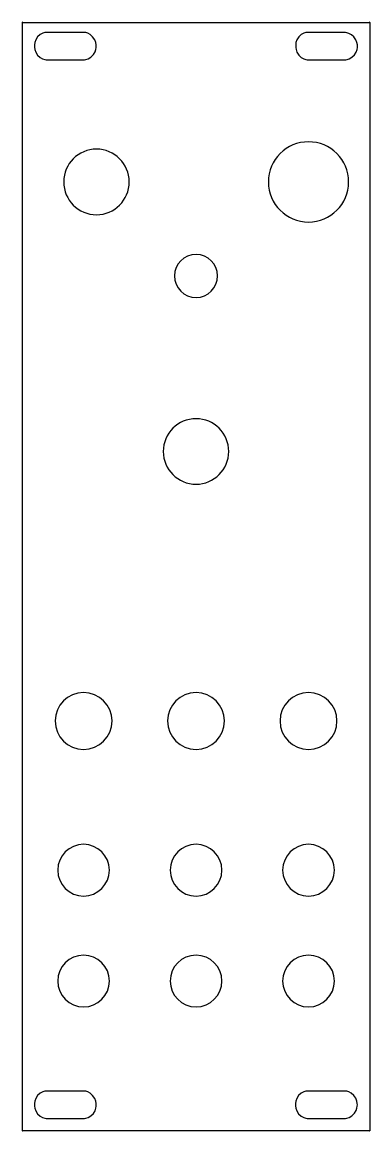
# Model space of a CAD drawing. Header units: inches. Extents: x 15 to 55, y 0 to 129.
import ezdxf

# ---------------------------------------------------------------- set-up
doc = ezdxf.new("R2010")
doc.units = ezdxf.units.IN
doc.header["$MEASUREMENT"] = 0
doc.layers.add('Drils', color=7, linetype='Continuous')

# ---------------------------------------------------------------- blocks, each defined once
blk = doc.blocks.new('block 2')
at = {"layer": 'Drils', "color": 7, "lineweight": 25, "true_color": 0xffffff}
blk.add_lwpolyline([(14.99, 128.63), (55.29, 128.63)], dxfattribs=at)
blk = doc.blocks.new('block 3')
at = {"layer": 'Drils', "color": 7, "lineweight": 25, "true_color": 0xffffff}
blk.add_open_spline([(55.29, 128.61), (55.3, 128.61), (55.3, 128.62), (55.3, 128.63), (55.3, 128.64), (55.3, 128.65), (55.29, 128.65)], degree=3, knots=[0, 0, 0, 0, 1, 1, 1, 2, 2, 2, 2], dxfattribs=at)
blk = doc.blocks.new('block 4')
at = {"layer": 'Drils', "color": 7, "lineweight": 25, "true_color": 0xffffff}
blk.add_open_spline([(14.99, 128.65), (14.97, 128.65), (14.97, 128.64), (14.97, 128.63), (14.97, 128.62), (14.97, 128.61), (14.99, 128.61)], degree=3, knots=[0, 0, 0, 0, 1, 1, 1, 2, 2, 2, 2], dxfattribs=at)
blk = doc.blocks.new('block 5')
at = {"layer": 'Drils', "color": 7, "lineweight": 25, "true_color": 0xffffff}
blk.add_lwpolyline([(55.29, 128.63), (55.29, 0.13)], dxfattribs=at)
blk = doc.blocks.new('block 6')
at = {"layer": 'Drils', "color": 7, "lineweight": 25, "true_color": 0xffffff}
blk.add_open_spline([(55.27, 0.13), (55.27, 0.12), (55.27, 0.11), (55.29, 0.11), (55.3, 0.11), (55.3, 0.12), (55.3, 0.13)], degree=3, knots=[0, 0, 0, 0, 1, 1, 1, 2, 2, 2, 2], dxfattribs=at)
blk = doc.blocks.new('block 7')
at = {"layer": 'Drils', "color": 7, "lineweight": 25, "true_color": 0xffffff}
blk.add_open_spline([(55.3, 128.63), (55.3, 128.64), (55.3, 128.65), (55.29, 128.65), (55.27, 128.65), (55.27, 128.64), (55.27, 128.63)], degree=3, knots=[0, 0, 0, 0, 1, 1, 1, 2, 2, 2, 2], dxfattribs=at)
blk = doc.blocks.new('block 8')
at = {"layer": 'Drils', "color": 7, "lineweight": 25, "true_color": 0xffffff}
blk.add_lwpolyline([(55.29, 0.13), (14.99, 0.13)], dxfattribs=at)
blk = doc.blocks.new('block 9')
at = {"layer": 'Drils', "color": 7, "lineweight": 25, "true_color": 0xffffff}
blk.add_open_spline([(14.99, 0.15), (14.97, 0.15), (14.97, 0.14), (14.97, 0.13), (14.97, 0.12), (14.97, 0.11), (14.99, 0.11)], degree=3, knots=[0, 0, 0, 0, 1, 1, 1, 2, 2, 2, 2], dxfattribs=at)
blk = doc.blocks.new('block 10')
at = {"layer": 'Drils', "color": 7, "lineweight": 25, "true_color": 0xffffff}
blk.add_open_spline([(55.29, 0.11), (55.3, 0.11), (55.3, 0.12), (55.3, 0.13), (55.3, 0.14), (55.3, 0.15), (55.29, 0.15)], degree=3, knots=[0, 0, 0, 0, 1, 1, 1, 2, 2, 2, 2], dxfattribs=at)
blk = doc.blocks.new('block 11')
at = {"layer": 'Drils', "color": 7, "lineweight": 25, "true_color": 0xffffff}
blk.add_lwpolyline([(14.99, 0.13), (14.99, 128.63)], dxfattribs=at)
blk = doc.blocks.new('block 12')
at = {"layer": 'Drils', "color": 7, "lineweight": 25, "true_color": 0xffffff}
blk.add_open_spline([(15, 128.63), (15, 128.64), (15, 128.65), (14.99, 128.65), (14.97, 128.65), (14.97, 128.64), (14.97, 128.63)], degree=3, knots=[0, 0, 0, 0, 1, 1, 1, 2, 2, 2, 2], dxfattribs=at)
blk = doc.blocks.new('block 13')
at = {"layer": 'Drils', "color": 7, "lineweight": 25, "true_color": 0xffffff}
blk.add_open_spline([(14.97, 0.13), (14.97, 0.12), (14.97, 0.11), (14.99, 0.11), (15, 0.11), (15, 0.12), (15, 0.13)], degree=3, knots=[0, 0, 0, 0, 1, 1, 1, 2, 2, 2, 2], dxfattribs=at)
blk = doc.blocks.new('block 14')
at = {"layer": 'Drils', "color": 7, "lineweight": 25, "true_color": 0xffffff}
blk.add_open_spline([(19.79, 110.13), (19.79, 112.23), (21.49, 113.93), (23.59, 113.93), (25.68, 113.93), (27.39, 112.23), (27.39, 110.13), (27.39, 108.03), (25.68, 106.33), (23.59, 106.33), (21.49, 106.33), (19.79, 108.03), (19.79, 110.13), (19.79, 110.13), (19.79, 110.13), (19.79, 110.13)], degree=3, knots=[0, 0, 0, 0, 1, 1, 1, 2, 2, 2, 3, 3, 3, 4, 4, 4, 5, 5, 5, 5], dxfattribs=at)
blk = doc.blocks.new('block 15')
at = {"layer": 'Drils', "color": 7, "lineweight": 25, "true_color": 0xffffff}
blk.add_open_spline([(31.34, 78.88), (31.34, 80.98), (33.04, 82.68), (35.14, 82.68), (37.23, 82.68), (38.94, 80.98), (38.94, 78.88), (38.94, 76.78), (37.23, 75.08), (35.14, 75.08), (33.04, 75.08), (31.34, 76.78), (31.34, 78.88), (31.34, 78.88), (31.34, 78.88), (31.34, 78.88)], degree=3, knots=[0, 0, 0, 0, 1, 1, 1, 2, 2, 2, 3, 3, 3, 4, 4, 4, 5, 5, 5, 5], dxfattribs=at)
blk = doc.blocks.new('block 16')
at = {"layer": 'Drils', "color": 7, "lineweight": 25, "true_color": 0xffffff}
blk.add_open_spline([(32.64, 99.23), (32.64, 100.61), (33.75, 101.73), (35.14, 101.73), (36.52, 101.73), (37.64, 100.61), (37.64, 99.23), (37.64, 97.85), (36.52, 96.73), (35.14, 96.73), (33.75, 96.73), (32.64, 97.85), (32.64, 99.23), (32.64, 99.23), (32.64, 99.23), (32.64, 99.23)], degree=3, knots=[0, 0, 0, 0, 1, 1, 1, 2, 2, 2, 3, 3, 3, 4, 4, 4, 5, 5, 5, 5], dxfattribs=at)
blk = doc.blocks.new('block 17')
at = {"layer": 'Drils', "color": 7, "lineweight": 25, "true_color": 0xffffff}
blk.add_open_spline([(19.09, 30.33), (19.09, 31.99), (20.43, 33.33), (22.09, 33.33), (23.74, 33.33), (25.09, 31.99), (25.09, 30.33), (25.09, 28.68), (23.74, 27.33), (22.09, 27.33), (20.43, 27.33), (19.09, 28.68), (19.09, 30.33), (19.09, 30.33), (19.09, 30.33), (19.09, 30.33)], degree=3, knots=[0, 0, 0, 0, 1, 1, 1, 2, 2, 2, 3, 3, 3, 4, 4, 4, 5, 5, 5, 5], dxfattribs=at)
blk = doc.blocks.new('block 18')
at = {"layer": 'Drils', "color": 7, "lineweight": 25, "true_color": 0xffffff}
blk.add_open_spline([(32.14, 30.33), (32.14, 31.99), (33.48, 33.33), (35.14, 33.33), (36.79, 33.33), (38.14, 31.99), (38.14, 30.33), (38.14, 28.68), (36.79, 27.33), (35.14, 27.33), (33.48, 27.33), (32.14, 28.68), (32.14, 30.33), (32.14, 30.33), (32.14, 30.33), (32.14, 30.33)], degree=3, knots=[0, 0, 0, 0, 1, 1, 1, 2, 2, 2, 3, 3, 3, 4, 4, 4, 5, 5, 5, 5], dxfattribs=at)
blk = doc.blocks.new('block 19')
at = {"layer": 'Drils', "color": 7, "lineweight": 25, "true_color": 0xffffff}
blk.add_open_spline([(45.19, 30.33), (45.19, 31.99), (46.53, 33.33), (48.19, 33.33), (49.84, 33.33), (51.19, 31.99), (51.19, 30.33), (51.19, 28.68), (49.84, 27.33), (48.19, 27.33), (46.53, 27.33), (45.19, 28.68), (45.19, 30.33), (45.19, 30.33), (45.19, 30.33), (45.19, 30.33)], degree=3, knots=[0, 0, 0, 0, 1, 1, 1, 2, 2, 2, 3, 3, 3, 4, 4, 4, 5, 5, 5, 5], dxfattribs=at)
blk = doc.blocks.new('block 20')
at = {"layer": 'Drils', "color": 7, "lineweight": 25, "true_color": 0xffffff}
blk.add_open_spline([(45.19, 17.48), (45.19, 19.14), (46.53, 20.48), (48.19, 20.48), (49.84, 20.48), (51.19, 19.14), (51.19, 17.48), (51.19, 15.83), (49.84, 14.48), (48.19, 14.48), (46.53, 14.48), (45.19, 15.83), (45.19, 17.48), (45.19, 17.48), (45.19, 17.48), (45.19, 17.48)], degree=3, knots=[0, 0, 0, 0, 1, 1, 1, 2, 2, 2, 3, 3, 3, 4, 4, 4, 5, 5, 5, 5], dxfattribs=at)
blk = doc.blocks.new('block 21')
at = {"layer": 'Drils', "color": 7, "lineweight": 25, "true_color": 0xffffff}
blk.add_open_spline([(32.14, 17.48), (32.14, 19.14), (33.48, 20.48), (35.14, 20.48), (36.79, 20.48), (38.14, 19.14), (38.14, 17.48), (38.14, 15.83), (36.79, 14.48), (35.14, 14.48), (33.48, 14.48), (32.14, 15.83), (32.14, 17.48), (32.14, 17.48), (32.14, 17.48), (32.14, 17.48)], degree=3, knots=[0, 0, 0, 0, 1, 1, 1, 2, 2, 2, 3, 3, 3, 4, 4, 4, 5, 5, 5, 5], dxfattribs=at)
blk = doc.blocks.new('block 22')
at = {"layer": 'Drils', "color": 7, "lineweight": 25, "true_color": 0xffffff}
blk.add_open_spline([(19.09, 17.48), (19.09, 19.14), (20.43, 20.48), (22.09, 20.48), (23.74, 20.48), (25.09, 19.14), (25.09, 17.48), (25.09, 15.83), (23.74, 14.48), (22.09, 14.48), (20.43, 14.48), (19.09, 15.83), (19.09, 17.48), (19.09, 17.48), (19.09, 17.48), (19.09, 17.48)], degree=3, knots=[0, 0, 0, 0, 1, 1, 1, 2, 2, 2, 3, 3, 3, 4, 4, 4, 5, 5, 5, 5], dxfattribs=at)
blk = doc.blocks.new('block 23')
at = {"layer": 'Drils', "color": 7, "lineweight": 25, "true_color": 0xffffff}
blk.add_open_spline([(31.84, 47.63), (31.84, 49.45), (33.31, 50.93), (35.14, 50.93), (36.96, 50.93), (38.44, 49.45), (38.44, 47.63), (38.44, 45.81), (36.96, 44.33), (35.14, 44.33), (33.31, 44.33), (31.84, 45.81), (31.84, 47.63), (31.84, 47.63), (31.84, 47.63), (31.84, 47.63)], degree=3, knots=[0, 0, 0, 0, 1, 1, 1, 2, 2, 2, 3, 3, 3, 4, 4, 4, 5, 5, 5, 5], dxfattribs=at)
blk = doc.blocks.new('block 24')
at = {"layer": 'Drils', "color": 7, "lineweight": 25, "true_color": 0xffffff}
blk.add_open_spline([(18.79, 47.63), (18.79, 49.45), (20.26, 50.93), (22.09, 50.93), (23.91, 50.93), (25.39, 49.45), (25.39, 47.63), (25.39, 45.81), (23.91, 44.33), (22.09, 44.33), (20.26, 44.33), (18.79, 45.81), (18.79, 47.63), (18.79, 47.63), (18.79, 47.63), (18.79, 47.63)], degree=3, knots=[0, 0, 0, 0, 1, 1, 1, 2, 2, 2, 3, 3, 3, 4, 4, 4, 5, 5, 5, 5], dxfattribs=at)
blk = doc.blocks.new('block 25')
at = {"layer": 'Drils', "color": 7, "lineweight": 25, "true_color": 0xffffff}
blk.add_open_spline([(43.54, 110.13), (43.54, 112.7), (45.62, 114.78), (48.19, 114.78), (50.75, 114.78), (52.84, 112.7), (52.84, 110.13), (52.84, 107.56), (50.75, 105.48), (48.19, 105.48), (45.62, 105.48), (43.54, 107.56), (43.54, 110.13), (43.54, 110.13), (43.54, 110.13), (43.54, 110.13)], degree=3, knots=[0, 0, 0, 0, 1, 1, 1, 2, 2, 2, 3, 3, 3, 4, 4, 4, 5, 5, 5, 5], dxfattribs=at)

msp = doc.modelspace()

# ---------------------------------------------------------------- linework, layer by layer
at = {"layer": 'Drils', "color": 7, "lineweight": 25, "true_color": 0xffffff}
for points, knots in [([(17.74, 127.47), (17.74, 127.47), (22.19, 127.47), (22.19, 127.47), (22.32, 127.45), (22.78, 127.36), (23.14, 126.96), (23.55, 126.52), (23.57, 126), (23.57, 125.87), (23.57, 125.73), (23.55, 125.3), (23.23, 124.89), (22.85, 124.4), (22.32, 124.3), (22.2, 124.29), (20.71, 124.29), (19.22, 124.29), (17.74, 124.29), (17.62, 124.3), (17.12, 124.39), (16.75, 124.84), (16.39, 125.28), (16.4, 125.77), (16.4, 125.89), (16.4, 125.99), (16.38, 126.5), (16.75, 126.95), (17.13, 127.4), (17.63, 127.46), (17.74, 127.47)], [0, 0, 0, 0, 1, 1, 1, 2, 2, 2, 3, 3, 3, 4, 4, 4, 5, 5, 5, 6, 6, 6, 7, 7, 7, 8, 8, 8, 9, 9, 9, 10, 10, 10, 10]), ([(48.04, 127.47), (48.04, 127.47), (52.49, 127.47), (52.49, 127.47), (52.62, 127.44), (53.08, 127.36), (53.44, 126.95), (53.85, 126.51), (53.87, 125.99), (53.87, 125.87), (53.87, 125.72), (53.85, 125.29), (53.53, 124.88), (53.15, 124.39), (52.62, 124.3), (52.5, 124.28), (51.01, 124.28), (49.52, 124.28), (48.04, 124.28), (47.92, 124.29), (47.42, 124.38), (47.05, 124.84), (46.69, 125.27), (46.7, 125.76), (46.7, 125.88), (46.7, 125.99), (46.68, 126.49), (47.05, 126.94), (47.43, 127.39), (47.93, 127.45), (48.04, 127.47)], [0, 0, 0, 0, 1, 1, 1, 2, 2, 2, 3, 3, 3, 4, 4, 4, 5, 5, 5, 6, 6, 6, 7, 7, 7, 8, 8, 8, 9, 9, 9, 10, 10, 10, 10]), ([(44.89, 47.63), (44.89, 49.45), (46.36, 50.93), (48.19, 50.93), (50.01, 50.93), (51.49, 49.45), (51.49, 47.63), (51.49, 45.81), (50.01, 44.33), (48.19, 44.33), (46.36, 44.33), (44.89, 45.81), (44.89, 47.63), (44.89, 47.63), (44.89, 47.63), (44.89, 47.63)], [0, 0, 0, 0, 1, 1, 1, 2, 2, 2, 3, 3, 3, 4, 4, 4, 5, 5, 5, 5]), ([(17.74, 4.73), (17.74, 4.73), (22.19, 4.73), (22.19, 4.73), (22.32, 4.71), (22.78, 4.62), (23.14, 4.21), (23.55, 3.77), (23.57, 3.25), (23.57, 3.13), (23.57, 2.98), (23.55, 2.55), (23.23, 2.14), (22.85, 1.65), (22.32, 1.56), (22.2, 1.54), (20.71, 1.54), (19.22, 1.54), (17.74, 1.54), (17.62, 1.55), (17.12, 1.64), (16.75, 2.1), (16.39, 2.53), (16.4, 3.02), (16.4, 3.14), (16.4, 3.25), (16.38, 3.75), (16.75, 4.2), (17.13, 4.65), (17.63, 4.71), (17.74, 4.73)], [0, 0, 0, 0, 1, 1, 1, 2, 2, 2, 3, 3, 3, 4, 4, 4, 5, 5, 5, 6, 6, 6, 7, 7, 7, 8, 8, 8, 9, 9, 9, 10, 10, 10, 10]), ([(48.02, 4.73), (48.02, 4.73), (52.48, 4.73), (52.48, 4.73), (52.61, 4.71), (53.06, 4.62), (53.43, 4.22), (53.83, 3.78), (53.86, 3.26), (53.86, 3.13), (53.86, 2.99), (53.84, 2.55), (53.52, 2.15), (53.14, 1.66), (52.61, 1.56), (52.49, 1.54), (51, 1.54), (49.51, 1.54), (48.02, 1.54), (47.91, 1.56), (47.41, 1.65), (47.04, 2.1), (46.68, 2.54), (46.69, 3.03), (46.69, 3.15), (46.68, 3.25), (46.66, 3.76), (47.04, 4.2), (47.41, 4.65), (47.92, 4.72), (48.02, 4.73)], [0, 0, 0, 0, 1, 1, 1, 2, 2, 2, 3, 3, 3, 4, 4, 4, 5, 5, 5, 6, 6, 6, 7, 7, 7, 8, 8, 8, 9, 9, 9, 10, 10, 10, 10])]:
    msp.add_open_spline(points, degree=3, knots=knots, dxfattribs=at)

# ---------------------------------------------------------------- block references
at = {"layer": 'Drils'}
for name in ['block 4', 'block 12', 'block 2', 'block 11', 'block 7', 'block 3', 'block 5', 'block 25', 'block 14', 'block 16', 'block 15', 'block 24', 'block 23', 'block 17', 'block 18', 'block 19', 'block 22', 'block 21', 'block 20', 'block 9', 'block 13', 'block 8', 'block 6', 'block 10']:
    msp.add_blockref(name, (0, 0), dxfattribs=at)

doc.saveas('drawing.dxf')
